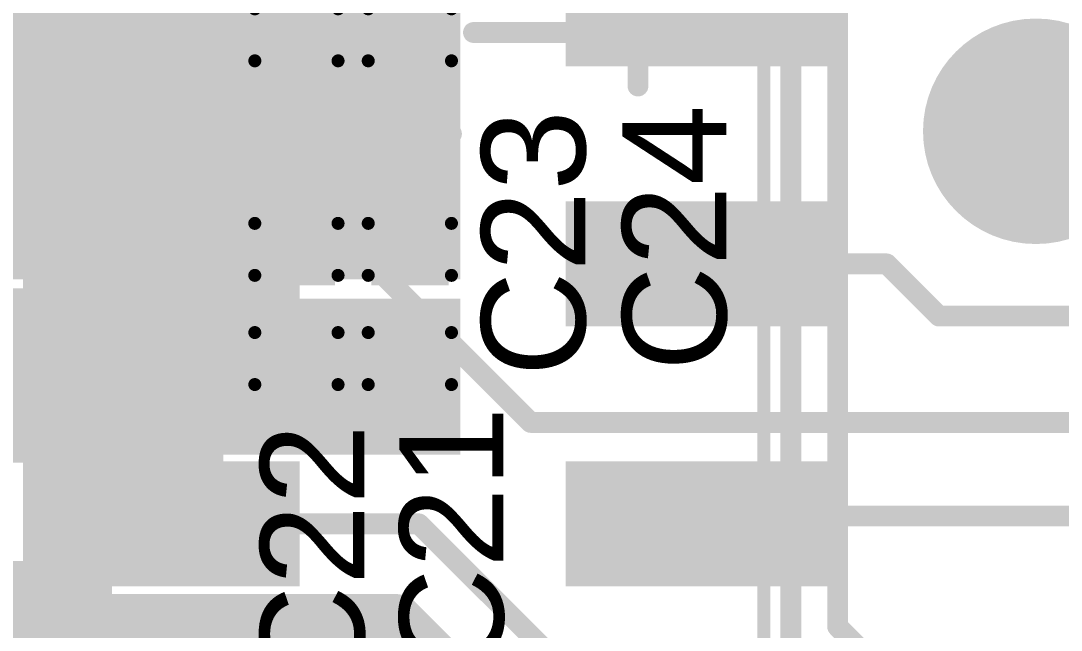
# Model space of a CAD drawing. Header units: millimetres. Extents: x -0.39 to 1.43, y -0.39 to 1.45.
# Drawn here: x 0.084 to 0.4839, y 0.2391 to 0.4735 of the extents above; entities that cross this region are included whole.
import ezdxf

# ---------------------------------------------------------------- set-up
doc = ezdxf.new("R2010")
doc.units = ezdxf.units.MM
doc.header["$MEASUREMENT"] = 0
for name, color, linetype in [('BottomLayer', 5, 'Continuous'), ('BottomPaste', 16, 'Continuous'), ('BottomSolder', 6, 'Continuous'), ('MultiLayer', 9, 'Continuous'), ('PadHoleLayer', 156, 'Continuous'), ('TopLayer', 1, 'Continuous'), ('TopOverlay', 2, 'Continuous'), ('TopPaste', 8, 'Continuous'), ('TopSolder', 216, 'Continuous'), ('ViaHoleLayer', 16, 'Continuous')]:
    doc.layers.add(name, color=color, linetype=linetype)
doc.styles.add('Arial', font='', dxfattribs={"height": 0.2})
doc.styles.get('Arial').set_extended_font_data('Arial')

# ---------------------------------------------------------------- blocks, each defined once
blk = doc.blocks.new('C___0402_68')
at = {"layer": 'TopLayer'}
for points in [[(-0.0275, -0.0125), (-0.0275, 0.0125), (-0.009499999999999998, 0.0125), (-0.009500000000000001, -0.0125)], [(0.009499999999999998, -0.0125), (0.009500000000000001, 0.0125), (0.0275, 0.0125), (0.0275, -0.0125)]]:
    blk.add_hatch(color=1, dxfattribs=at).paths.add_polyline_path(points)
at = {"layer": 'TopPaste'}
for points in [[(-0.0275, -0.0125), (-0.0275, 0.0125), (-0.009499999999999998, 0.0125), (-0.009500000000000001, -0.0125)], [(0.009499999999999998, -0.0125), (0.009500000000000001, 0.0125), (0.0275, 0.0125), (0.0275, -0.0125)]]:
    blk.add_hatch(color=8, dxfattribs=at).paths.add_polyline_path(points)
at = {"layer": 'TopSolder'}
for points in [[(-0.0298622, -0.0148622), (-0.0298622, 0.0148622), (-0.007137799999999999, 0.0148622), (-0.007137800000000001, -0.0148622)], [(0.007137799999999999, -0.0148622), (0.007137800000000001, 0.0148622), (0.0298622, 0.0148622), (0.0298622, -0.0148622)]]:
    blk.add_hatch(color=216, dxfattribs=at).paths.add_polyline_path(points)
at = {"layer": 'TopOverlay', "const_width": 0.005}
for points in [[(-0.031, 0.016), (-0.031, -0.016)], [(-0.031, 0.016), (-0.011, 0.016)], [(0.011, 0.016), (0.031, 0.016)], [(0.031, 0.016), (0.031, -0.016)], [(-0.031, -0.016), (-0.011, -0.016)], [(0.011, -0.016), (0.031, -0.016)]]:
    blk.add_lwpolyline(points, dxfattribs=at)
at = {"layer": 'TopOverlay', "const_width": 0.0025}
for points in [[(-0.03225, 0.016, 1), (-0.02975, 0.016, 1)], [(-0.03225, 0.016, 1), (-0.02975, 0.016, 1)], [(-0.01225, 0.016, 1), (-0.00975, 0.016, 1)], [(0.00975, 0.016, 1), (0.01225, 0.016, 1)], [(0.02975, 0.016, 1), (0.03225, 0.016, 1)], [(0.02975, 0.016, 1), (0.03225, 0.016, 1)], [(-0.03225, -0.016, 1), (-0.02975, -0.016, 1)], [(-0.03225, -0.016, 1), (-0.02975, -0.016, 1)], [(-0.01225, -0.016, 1), (-0.00975, -0.016, 1)], [(0.00975, -0.016, 1), (0.01225, -0.016, 1)], [(0.02975, -0.016, 1), (0.03225, -0.016, 1)], [(0.02975, -0.016, 1), (0.03225, -0.016, 1)]]:
    blk.add_lwpolyline(points, format="xyb", close=True, dxfattribs=at)
blk = doc.blocks.new('C___0402_69')
at = {"layer": 'TopLayer'}
for points in [[(-0.0275, -0.0125), (-0.0275, 0.0125), (-0.009499999999999998, 0.0125), (-0.009500000000000001, -0.0125)], [(0.009499999999999998, -0.0125), (0.009500000000000001, 0.0125), (0.0275, 0.0125), (0.0275, -0.0125)]]:
    blk.add_hatch(color=1, dxfattribs=at).paths.add_polyline_path(points)
at = {"layer": 'TopPaste'}
for points in [[(-0.0275, -0.0125), (-0.0275, 0.0125), (-0.009499999999999998, 0.0125), (-0.009500000000000001, -0.0125)], [(0.009499999999999998, -0.0125), (0.009500000000000001, 0.0125), (0.0275, 0.0125), (0.0275, -0.0125)]]:
    blk.add_hatch(color=8, dxfattribs=at).paths.add_polyline_path(points)
at = {"layer": 'TopSolder'}
for points in [[(-0.0298622, -0.0148622), (-0.0298622, 0.0148622), (-0.007137799999999999, 0.0148622), (-0.007137800000000001, -0.0148622)], [(0.007137799999999999, -0.0148622), (0.007137800000000001, 0.0148622), (0.0298622, 0.0148622), (0.0298622, -0.0148622)]]:
    blk.add_hatch(color=216, dxfattribs=at).paths.add_polyline_path(points)
at = {"layer": 'TopOverlay', "const_width": 0.005}
for points in [[(-0.031, 0.016), (-0.031, -0.016)], [(-0.031, 0.016), (-0.011, 0.016)], [(0.011, 0.016), (0.031, 0.016)], [(0.031, 0.016), (0.031, -0.016)], [(-0.031, -0.016), (-0.011, -0.016)], [(0.011, -0.016), (0.031, -0.016)]]:
    blk.add_lwpolyline(points, dxfattribs=at)
at = {"layer": 'TopOverlay', "const_width": 0.0025}
for points in [[(-0.03225, 0.016, 1), (-0.02975, 0.016, 1)], [(-0.03225, 0.016, 1), (-0.02975, 0.016, 1)], [(-0.01225, 0.016, 1), (-0.00975, 0.016, 1)], [(0.00975, 0.016, 1), (0.01225, 0.016, 1)], [(0.02975, 0.016, 1), (0.03225, 0.016, 1)], [(0.02975, 0.016, 1), (0.03225, 0.016, 1)], [(-0.03225, -0.016, 1), (-0.02975, -0.016, 1)], [(-0.03225, -0.016, 1), (-0.02975, -0.016, 1)], [(-0.01225, -0.016, 1), (-0.00975, -0.016, 1)], [(0.00975, -0.016, 1), (0.01225, -0.016, 1)], [(0.02975, -0.016, 1), (0.03225, -0.016, 1)], [(0.02975, -0.016, 1), (0.03225, -0.016, 1)]]:
    blk.add_lwpolyline(points, format="xyb", close=True, dxfattribs=at)
blk = doc.blocks.new('C___0402_70')
at = {"layer": 'TopLayer'}
for points in [[(-0.0275, -0.0125), (-0.0275, 0.0125), (-0.009500000000000003, 0.0125), (-0.009499999999999996, -0.0125)], [(0.009500000000000003, -0.0125), (0.009499999999999996, 0.0125), (0.0275, 0.0125), (0.0275, -0.0125)]]:
    blk.add_hatch(color=1, dxfattribs=at).paths.add_polyline_path(points)
at = {"layer": 'TopPaste'}
for points in [[(-0.0275, -0.0125), (-0.0275, 0.0125), (-0.009500000000000003, 0.0125), (-0.009499999999999996, -0.0125)], [(0.009500000000000003, -0.0125), (0.009499999999999996, 0.0125), (0.0275, 0.0125), (0.0275, -0.0125)]]:
    blk.add_hatch(color=8, dxfattribs=at).paths.add_polyline_path(points)
at = {"layer": 'TopSolder'}
for points in [[(-0.0298622, -0.0148622), (-0.0298622, 0.0148622), (-0.007137800000000003, 0.0148622), (-0.007137799999999997, -0.0148622)], [(0.007137800000000003, -0.0148622), (0.007137799999999997, 0.0148622), (0.0298622, 0.0148622), (0.0298622, -0.0148622)]]:
    blk.add_hatch(color=216, dxfattribs=at).paths.add_polyline_path(points)
at = {"layer": 'TopOverlay', "const_width": 0.005}
for points in [[(-0.011, 0.016), (-0.031, 0.016)], [(-0.031, -0.016), (-0.031, 0.016)], [(0.031, 0.016), (0.011, 0.016)], [(0.031, -0.016), (0.031, 0.016)], [(-0.011, -0.016), (-0.031, -0.016)], [(0.031, -0.016), (0.011, -0.016)]]:
    blk.add_lwpolyline(points, dxfattribs=at)
at = {"layer": 'TopOverlay', "const_width": 0.0025}
for points in [[(-0.03225, 0.016, 1), (-0.02975, 0.016, 1)], [(-0.03225, 0.016, 1), (-0.02975, 0.016, 1)], [(-0.01225, 0.016, 1), (-0.00975, 0.016, 1)], [(0.00975, 0.016, 1), (0.01225, 0.016, 1)], [(0.02975, 0.016, 1), (0.03225, 0.016, 1)], [(0.02975, 0.016, 1), (0.03225, 0.016, 1)], [(-0.03225, -0.016, 1), (-0.02975, -0.016, 1)], [(-0.03225, -0.016, 1), (-0.02975, -0.016, 1)], [(-0.01225, -0.016, 1), (-0.00975, -0.016, 1)], [(0.00975, -0.016, 1), (0.01225, -0.016, 1)], [(0.02975, -0.016, 1), (0.03225, -0.016, 1)], [(0.02975, -0.016, 1), (0.03225, -0.016, 1)]]:
    blk.add_lwpolyline(points, format="xyb", close=True, dxfattribs=at)
blk = doc.blocks.new('C___0402_71')
at = {"layer": 'TopLayer'}
for points in [[(-0.0275, -0.0125), (-0.0275, 0.0125), (-0.009500000000000003, 0.0125), (-0.009499999999999996, -0.0125)], [(0.009500000000000003, -0.0125), (0.009499999999999996, 0.0125), (0.0275, 0.0125), (0.0275, -0.0125)]]:
    blk.add_hatch(color=1, dxfattribs=at).paths.add_polyline_path(points)
at = {"layer": 'TopPaste'}
for points in [[(-0.0275, -0.0125), (-0.0275, 0.0125), (-0.009500000000000003, 0.0125), (-0.009499999999999996, -0.0125)], [(0.009500000000000003, -0.0125), (0.009499999999999996, 0.0125), (0.0275, 0.0125), (0.0275, -0.0125)]]:
    blk.add_hatch(color=8, dxfattribs=at).paths.add_polyline_path(points)
at = {"layer": 'TopSolder'}
for points in [[(-0.0298622, -0.0148622), (-0.0298622, 0.0148622), (-0.007137800000000003, 0.0148622), (-0.007137799999999997, -0.0148622)], [(0.007137800000000003, -0.0148622), (0.007137799999999997, 0.0148622), (0.0298622, 0.0148622), (0.0298622, -0.0148622)]]:
    blk.add_hatch(color=216, dxfattribs=at).paths.add_polyline_path(points)
at = {"layer": 'TopOverlay', "const_width": 0.005}
for points in [[(-0.031, -0.016), (-0.031, 0.016)], [(-0.011, 0.016), (-0.031, 0.016)], [(0.031, 0.016), (0.011, 0.016)], [(0.031, -0.016), (0.031, 0.016)], [(-0.011, -0.016), (-0.031, -0.016)], [(0.031, -0.016), (0.011, -0.016)]]:
    blk.add_lwpolyline(points, dxfattribs=at)
at = {"layer": 'TopOverlay', "const_width": 0.0025}
for points in [[(-0.03225, 0.016, 1), (-0.02975, 0.016, 1)], [(-0.03225, 0.016, 1), (-0.02975, 0.016, 1)], [(-0.01225, 0.016, 1), (-0.00975, 0.016, 1)], [(0.00975, 0.016, 1), (0.01225, 0.016, 1)], [(0.02975, 0.016, 1), (0.03225, 0.016, 1)], [(0.02975, 0.016, 1), (0.03225, 0.016, 1)], [(-0.03225, -0.016, 1), (-0.02975, -0.016, 1)], [(-0.03225, -0.016, 1), (-0.02975, -0.016, 1)], [(-0.01225, -0.016, 1), (-0.00975, -0.016, 1)], [(0.00975, -0.016, 1), (0.01225, -0.016, 1)], [(0.02975, -0.016, 1), (0.03225, -0.016, 1)], [(0.02975, -0.016, 1), (0.03225, -0.016, 1)]]:
    blk.add_lwpolyline(points, format="xyb", close=True, dxfattribs=at)
blk = doc.blocks.new('SOT__223_78')
at = {"layer": 'TopLayer'}
for points in [[(-0.07480315, 0.1594489), (0.07480315, 0.1594489), (0.07480315, 0.0807087), (-0.07480315, 0.0807087)], [(-0.12007875, -0.0807086), (-0.06102365, -0.0807086), (-0.06102365, -0.1594488), (-0.12007875, -0.1594488)], [(-0.02952755, -0.0807086), (0.02952755, -0.0807086), (0.02952755, -0.1594488), (-0.02952755, -0.1594488)], [(0.06102365, -0.0807086), (0.12007875, -0.0807086), (0.12007875, -0.1594488), (0.06102365, -0.1594488)]]:
    blk.add_hatch(color=1, dxfattribs=at).paths.add_polyline_path(points)
at = {"layer": 'TopPaste'}
for points in [[(-0.07480315, 0.1594489), (0.07480315, 0.1594489), (0.07480315, 0.0807087), (-0.07480315, 0.0807087)], [(-0.12007875, -0.0807086), (-0.06102365, -0.0807086), (-0.06102365, -0.1594488), (-0.12007875, -0.1594488)], [(-0.02952755, -0.0807086), (0.02952755, -0.0807086), (0.02952755, -0.1594488), (-0.02952755, -0.1594488)], [(0.06102365, -0.0807086), (0.12007875, -0.0807086), (0.12007875, -0.1594488), (0.06102365, -0.1594488)]]:
    blk.add_hatch(color=8, dxfattribs=at).paths.add_polyline_path(points)
at = {"layer": 'TopSolder'}
for points in [[(-0.07880315, 0.1634489), (0.07880315, 0.1634489), (0.07880315, 0.0767087), (-0.07880315, 0.0767087)], [(-0.12407875, -0.0767086), (-0.05702365, -0.0767086), (-0.05702365, -0.1634488), (-0.12407875, -0.1634488)], [(-0.03352755, -0.0767086), (0.03352755, -0.0767086), (0.03352755, -0.1634488), (-0.03352755, -0.1634488)], [(0.05702365, -0.0767086), (0.12407875, -0.0767086), (0.12407875, -0.1634488), (0.05702365, -0.1634488)]]:
    blk.add_hatch(color=216, dxfattribs=at).paths.add_polyline_path(points)
at = {"layer": 'TopOverlay'}
for points, const_width in [([(-0.13, 0.071), (-0.13, -0.072)], 0.005), ([(-0.13, 0.071), (0.13, 0.071)], 0.005), ([(0.13, 0.071), (0.13, -0.072)], 0.005), ([(-0.13, -0.072), (0.13, -0.072)], 0.005), ([(-0.132, -0.116), (-0.132, -0.126)], 0.007874), ([(-0.132, -0.116), (-0.127, -0.121)], 0.007874), ([(-0.127, -0.121), (-0.132, -0.126)], 0.007874)]:
    blk.add_lwpolyline(points, dxfattribs=dict(at, const_width=const_width))
for points, const_width in [([(-0.13125, 0.071, 1), (-0.12875, 0.071, 1)], 0.0025), ([(-0.13125, 0.071, 1), (-0.12875, 0.071, 1)], 0.0025), ([(0.12875, 0.071, 1), (0.13125, 0.071, 1)], 0.0025), ([(0.12875, 0.071, 1), (0.13125, 0.071, 1)], 0.0025), ([(-0.13125, -0.072, 1), (-0.12875, -0.072, 1)], 0.0025), ([(-0.13125, -0.072, 1), (-0.12875, -0.072, 1)], 0.0025), ([(0.12875, -0.072, 1), (0.13125, -0.072, 1)], 0.0025), ([(0.12875, -0.072, 1), (0.13125, -0.072, 1)], 0.0025), ([(-0.1339685, -0.116, 1), (-0.1300315, -0.116, 1)], 0.003937), ([(-0.1339685, -0.116, 1), (-0.1300315, -0.116, 1)], 0.003937), ([(-0.1289685, -0.121, 1), (-0.1250315, -0.121, 1)], 0.003937), ([(-0.1289685, -0.121, 1), (-0.1250315, -0.121, 1)], 0.003937), ([(-0.1339685, -0.126, 1), (-0.1300315, -0.126, 1)], 0.003937), ([(-0.1339685, -0.126, 1), (-0.1300315, -0.126, 1)], 0.003937)]:
    blk.add_lwpolyline(points, format="xyb", close=True, dxfattribs=dict(at, const_width=const_width))
blk = doc.blocks.new('HY951180A_82')
at = {"layer": 'BottomLayer'}
h = blk.add_hatch(color=5, dxfattribs=at)
edge = h.paths.add_edge_path()
edge.add_arc((0.1490159, 0.2559055), 0.0393701, 0, 360)
at = {"layer": 'BottomSolder'}
h = blk.add_hatch(color=6, dxfattribs=at)
edge = h.paths.add_edge_path()
edge.add_arc((0.1490159, 0.2559055), 0.0433701, 0, 360)
at = {"layer": 'MultiLayer'}
h = blk.add_hatch(color=9, dxfattribs=at)
edge = h.paths.add_edge_path()
edge.add_arc((0.1490159, 0.2559055), 0.0393701, 0, 360)
at = {"layer": 'PadHoleLayer'}
h = blk.add_hatch(color=156, dxfattribs=at)
edge = h.paths.add_edge_path()
edge.add_arc((0.1490159, 0.2559055), 0.0200787, 0, 360)
at = {"layer": 'TopLayer'}
h = blk.add_hatch(color=1, dxfattribs=at)
edge = h.paths.add_edge_path()
edge.add_arc((0.1490159, 0.2559055), 0.0393701, 0, 360)
at = {"layer": 'TopSolder'}
h = blk.add_hatch(color=216, dxfattribs=at)
edge = h.paths.add_edge_path()
edge.add_arc((0.1490159, 0.2559055), 0.0433701, 0, 360)
at = {"layer": 'TopOverlay', "const_width": 0.005}
blk.add_lwpolyline([(0.331, 0.3605), (-0.3309998, 0.3604999)], dxfattribs=at)
blk = doc.blocks.new('PHF254SMD___B_83')
at = {"layer": 'BottomLayer'}
for points in [[(0.07992125, 0.1535433), (0.12007875, 0.1535433), (0.12007875, 0.0551181), (0.07992125, 0.0551181)], [(0.17992125, 0.1535433), (0.22007875, 0.1535433), (0.22007875, 0.0551181), (0.17992125, 0.0551181)], [(0.27992125, 0.1535433), (0.32007875, 0.1535433), (0.32007875, 0.0551181), (0.27992125, 0.0551181)], [(0.07992125, -0.0551181), (0.12007875, -0.0551181), (0.12007875, -0.1535433), (0.07992125, -0.1535433)], [(0.17992125, -0.0551181), (0.22007875, -0.0551181), (0.22007875, -0.1535433), (0.17992125, -0.1535433)], [(0.27992125, -0.0551181), (0.32007875, -0.0551181), (0.32007875, -0.1535433), (0.27992125, -0.1535433)]]:
    blk.add_hatch(color=5, dxfattribs=at).paths.add_polyline_path(points)
at = {"layer": 'BottomPaste'}
for points in [[(0.07992125, 0.1535433), (0.12007875, 0.1535433), (0.12007875, 0.0551181), (0.07992125, 0.0551181)], [(0.17992125, 0.1535433), (0.22007875, 0.1535433), (0.22007875, 0.0551181), (0.17992125, 0.0551181)], [(0.27992125, 0.1535433), (0.32007875, 0.1535433), (0.32007875, 0.0551181), (0.27992125, 0.0551181)], [(0.07992125, -0.0551181), (0.12007875, -0.0551181), (0.12007875, -0.1535433), (0.07992125, -0.1535433)], [(0.17992125, -0.0551181), (0.22007875, -0.0551181), (0.22007875, -0.1535433), (0.17992125, -0.1535433)], [(0.27992125, -0.0551181), (0.32007875, -0.0551181), (0.32007875, -0.1535433), (0.27992125, -0.1535433)]]:
    blk.add_hatch(color=16, dxfattribs=at).paths.add_polyline_path(points)
at = {"layer": 'BottomSolder'}
for points in [[(0.07592125, 0.1575433), (0.12407875, 0.1575433), (0.12407875, 0.0511181), (0.07592125, 0.0511181)], [(0.17592125, 0.1575433), (0.22407875, 0.1575433), (0.22407875, 0.0511181), (0.17592125, 0.0511181)], [(0.27592125, 0.1575433), (0.32407875, 0.1575433), (0.32407875, 0.0511181), (0.27592125, 0.0511181)], [(0.07592125, -0.0511181), (0.12407875, -0.0511181), (0.12407875, -0.1575433), (0.07592125, -0.1575433)], [(0.17592125, -0.0511181), (0.22407875, -0.0511181), (0.22407875, -0.1575433), (0.17592125, -0.1575433)], [(0.27592125, -0.0511181), (0.32407875, -0.0511181), (0.32407875, -0.1575433), (0.27592125, -0.1575433)]]:
    blk.add_hatch(color=6, dxfattribs=at).paths.add_polyline_path(points)
blk = doc.blocks.new('1125N1202SNM_85')
at = {"layer": 'TopLayer'}
for points in [[(-0.06968505, 0.1476378), (-0.03031495, 0.1476378), (-0.03031495, 0.0255906), (-0.06968505, 0.0255906)], [(0.03031495, 0.1476378), (0.06968505, 0.1476378), (0.06968505, 0.0255906), (0.03031495, 0.0255906)], [(-0.06968505, -0.0255906), (-0.03031495, -0.0255906), (-0.03031495, -0.1476378), (-0.06968505, -0.1476378)], [(0.03031495, -0.0255906), (0.06968505, -0.0255906), (0.06968505, -0.1476378), (0.03031495, -0.1476378)]]:
    blk.add_hatch(color=1, dxfattribs=at).paths.add_polyline_path(points)
at = {"layer": 'TopPaste'}
for points in [[(-0.06968505, 0.1476378), (-0.03031495, 0.1476378), (-0.03031495, 0.0255906), (-0.06968505, 0.0255906)], [(0.03031495, 0.1476378), (0.06968505, 0.1476378), (0.06968505, 0.0255906), (0.03031495, 0.0255906)], [(-0.06968505, -0.0255906), (-0.03031495, -0.0255906), (-0.03031495, -0.1476378), (-0.06968505, -0.1476378)], [(0.03031495, -0.0255906), (0.06968505, -0.0255906), (0.06968505, -0.1476378), (0.03031495, -0.1476378)]]:
    blk.add_hatch(color=8, dxfattribs=at).paths.add_polyline_path(points)
at = {"layer": 'TopSolder'}
for points in [[(-0.07368505, 0.1516378), (-0.02631495, 0.1516378), (-0.02631495, 0.0215906), (-0.07368505, 0.0215906)], [(0.02631495, 0.1516378), (0.07368505, 0.1516378), (0.07368505, 0.0215906), (0.02631495, 0.0215906)], [(-0.07368505, -0.0215906), (-0.02631495, -0.0215906), (-0.02631495, -0.1516378), (-0.07368505, -0.1516378)], [(0.02631495, -0.0215906), (0.07368505, -0.0215906), (0.07368505, -0.1516378), (0.02631495, -0.1516378)]]:
    blk.add_hatch(color=216, dxfattribs=at).paths.add_polyline_path(points)
at = {"layer": 'TopOverlay', "const_width": 0.005}
for points in [[(-0.0815, 0.063), (-0.0815, -0.0485)], [(0.0815, 0.06375), (0.0815, -0.0521024)]]:
    blk.add_lwpolyline(points, dxfattribs=at)
at = {"layer": 'TopOverlay'}
for points, const_width in [([(-0.08275, 0.063, 1), (-0.08025, 0.063, 1)], 0.0025), ([(0.08025, 0.06375, 1), (0.08275, 0.06375, 1)], 0.0025), ([(-0.08275, -0.0485, 1), (-0.08025, -0.0485, 1)], 0.0025), ([(0.08025, -0.0521024, 1), (0.08275, -0.0521024, 1)], 0.0025), ([(-0.0745, -0.1385, 1), (-0.0855, -0.1385, 1)], 0.005), ([(-0.08675, -0.1385, 1), (-0.08425, -0.1385, 1)], 0.0025), ([(-0.07575, -0.1385, 1), (-0.07325, -0.1385, 1)], 0.0025)]:
    blk.add_lwpolyline(points, format="xyb", close=True, dxfattribs=dict(at, const_width=const_width))

msp = doc.modelspace()

# ---------------------------------------------------------------- hatches: boundary and pattern name
at = {"layer": 'BottomLayer'}
h = msp.add_hatch(color=5, dxfattribs=at)
edge = h.paths.add_edge_path()
edge.add_arc((0.2335412, 0.445), 0.011811, 0, 360)
h = msp.add_hatch(color=5, dxfattribs=at)
edge = h.paths.add_edge_path()
edge.add_arc((0.2335444, 0.4086852), 0.011811, 0, 360)
at = {"layer": 'BottomSolder'}
h = msp.add_hatch(color=6, dxfattribs=at)
edge = h.paths.add_edge_path()
edge.add_arc((0.2335412, 0.445), 0.015811, 0, 360)
h = msp.add_hatch(color=6, dxfattribs=at)
edge = h.paths.add_edge_path()
edge.add_arc((0.2335444, 0.4086852), 0.015811, 0, 360)
at = {"layer": 'TopLayer'}
for points in [[(-0.1610747, 0.3740784), (0.2529999, 0.3740784), (0.2529999, 0.4796068), (-0.1610747, 0.4796068)], [(-0.025, 0.3066012), (0.253, 0.3066012), (0.253, 0.3666012), (-0.025, 0.3666012)]]:
    msp.add_hatch(color=1, dxfattribs=at).paths.add_polyline_path(points)
h = msp.add_hatch(color=1, dxfattribs=at)
edge = h.paths.add_edge_path()
edge.add_arc((0.2335412, 0.445), 0.011811, 0, 360)
h = msp.add_hatch(color=1, dxfattribs=at)
edge = h.paths.add_edge_path()
edge.add_arc((0.2335444, 0.4086852), 0.011811, 0, 360)
at = {"layer": 'TopSolder'}
h = msp.add_hatch(color=216, dxfattribs=at)
edge = h.paths.add_edge_path()
edge.add_arc((0.2335412, 0.445), 0.015811, 0, 360)
h = msp.add_hatch(color=216, dxfattribs=at)
edge = h.paths.add_edge_path()
edge.add_arc((0.2335444, 0.4086852), 0.015811, 0, 360)
at = {"layer": 'ViaHoleLayer'}
h = msp.add_hatch(color=16, dxfattribs=at)
edge = h.paths.add_edge_path()
edge.add_arc((0.2335412, 0.445), 0.0059055, 0, 360)
h = msp.add_hatch(color=16, dxfattribs=at)
edge = h.paths.add_edge_path()
edge.add_arc((0.2335444, 0.4086852), 0.0059055, 0, 360)

# ---------------------------------------------------------------- linework, layer by layer
at = {"layer": 'BottomLayer', "const_width": 0.008}
for points in [[(0.474182, 0.4309996), (0.4741822, 0.4309998)], [(0.4741822, 0.4309998), (0.5373463, 0.4309998)], [(0.137993, 0.3799996), (0.2190004, 0.3799996)], [(0.2190004, 0.3799996), (0.28, 0.319)], [(0.3466544, 0.3799996), (0.4168473, 0.3799996)], [(0.4168473, 0.3799996), (0.4369261, 0.3599208)], [(0.4369261, 0.3599208), (0.5310224, 0.3599208)], [(0.28, 0.319), (0.5669999, 0.319)], [(0.137993, 0.2799996), (0.2370004, 0.2799996)], [(0.2370004, 0.2799996), (0.286, 0.231)], [(0.3466544, 0.2799996), (0.3496489, 0.2829941)], [(0.3496489, 0.2829941), (0.6619167, 0.2829941)]]:
    msp.add_lwpolyline(points, dxfattribs=at)
at = {"layer": 'BottomLayer', "const_width": 0.004}
for points in [[(0.472182, 0.4309996, 1), (0.476182, 0.4309996, 1)], [(0.4721822, 0.4309998, 1), (0.4761822, 0.4309998, 1)], [(0.4721822, 0.4309998, 1), (0.4761822, 0.4309998, 1)], [(0.135993, 0.3799996, 1), (0.139993, 0.3799996, 1)], [(0.2170004, 0.3799996, 1), (0.2210004, 0.3799996, 1)], [(0.2170004, 0.3799996, 1), (0.2210004, 0.3799996, 1)], [(0.3446544, 0.3799996, 1), (0.3486544, 0.3799996, 1)], [(0.4148473, 0.3799996, 1), (0.4188473, 0.3799996, 1)], [(0.4148473, 0.3799996, 1), (0.4188473, 0.3799996, 1)], [(0.4349261, 0.3599208, 1), (0.4389261, 0.3599208, 1)], [(0.4349261, 0.3599208, 1), (0.4389261, 0.3599208, 1)], [(0.278, 0.319, 1), (0.282, 0.319, 1)], [(0.278, 0.319, 1), (0.282, 0.319, 1)], [(0.135993, 0.2799996, 1), (0.139993, 0.2799996, 1)], [(0.2350004, 0.2799996, 1), (0.2390004, 0.2799996, 1)], [(0.2350004, 0.2799996, 1), (0.2390004, 0.2799996, 1)], [(0.3446544, 0.2799996, 1), (0.3486544, 0.2799996, 1)], [(0.3476489, 0.2829941, 1), (0.3516489, 0.2829941, 1)], [(0.3476489, 0.2829941, 1), (0.3516489, 0.2829941, 1)]]:
    msp.add_lwpolyline(points, format="xyb", close=True, dxfattribs=at)
at = {"layer": 'TopLayer'}
for points, const_width in [([(0.398, 0.2404558), (0.398, 0.6060774)], 0.008), ([(0.38, 0.233), (0.38, 0.5986216)], 0.008), ([(0.2335412, 0.445), (0.2335444, 0.4450032)], 0.025), ([(0.0615784, 0.4275784), (0.0864529, 0.4275784)], 0.025), ([(-0.0113774, 0.3476121), (0.107868, 0.3476121)], 0.025), ([(0.107868, 0.3476121), (0.1184529, 0.3370272)], 0.025), ([(0.208, 0.338), (0.2335412, 0.338)], 0.025), ([(0.048993, 0.2419996), (0.2280004, 0.2419996)], 0.022), ([(0.2280004, 0.2419996), (0.27, 0.2)], 0.022), ([(0.398, 0.2404558), (0.4260837, 0.2123721)], 0.008)]:
    msp.add_lwpolyline(points, dxfattribs=dict(at, const_width=const_width))
for points, const_width in [([(0.2272912, 0.445, 1), (0.2397912, 0.445, 1)], 0.0125), ([(0.2272944, 0.4450032, 1), (0.2397944, 0.4450032, 1)], 0.0125), ([(0.0802029, 0.4275784, 1), (0.0927029, 0.4275784, 1)], 0.0125), ([(0.101618, 0.3476121, 1), (0.114118, 0.3476121, 1)], 0.0125), ([(0.101618, 0.3476121, 1), (0.114118, 0.3476121, 1)], 0.0125), ([(0.1122029, 0.3370272, 1), (0.1247029, 0.3370272, 1)], 0.0125), ([(0.20175, 0.338, 1), (0.21425, 0.338, 1)], 0.0125), ([(0.2272912, 0.338, 1), (0.2397912, 0.338, 1)], 0.0125), ([(0.2225004, 0.2419996, 1), (0.2335004, 0.2419996, 1)], 0.011), ([(0.2225004, 0.2419996, 1), (0.2335004, 0.2419996, 1)], 0.011), ([(0.396, 0.2404558, 1), (0.4, 0.2404558, 1)], 0.004), ([(0.396, 0.2404558, 1), (0.4, 0.2404558, 1)], 0.004)]:
    msp.add_lwpolyline(points, format="xyb", close=True, dxfattribs=dict(at, const_width=const_width))
at = {"layer": 'TopOverlay', "const_width": 0.008}
for points in [[(0.258, 0.469), (0.3145412, 0.469)], [(0.3145412, 0.469), (0.3212396, 0.4623016)], [(0.3212396, 0.4484089), (0.3212396, 0.4623016)], [(0.1893016, 0.4366984), (0.1893016, 0.4505911)], [(0.1893016, 0.4366984), (0.196, 0.43)], [(0.196, 0.43), (0.2495412, 0.43)]]:
    msp.add_lwpolyline(points, dxfattribs=at)
at = {"layer": 'TopOverlay', "const_width": 0.004}
for points in [[(0.256, 0.469, 1), (0.26, 0.469, 1)], [(0.3125412, 0.469, 1), (0.3165412, 0.469, 1)], [(0.3125412, 0.469, 1), (0.3165412, 0.469, 1)], [(0.3192396, 0.4623016, 1), (0.3232396, 0.4623016, 1)], [(0.3192396, 0.4623016, 1), (0.3232396, 0.4623016, 1)], [(0.1873016, 0.4505911, 1), (0.1913016, 0.4505911, 1)], [(0.3192396, 0.4484089, 1), (0.3232396, 0.4484089, 1)], [(0.1873016, 0.4366984, 1), (0.1913016, 0.4366984, 1)], [(0.1873016, 0.4366984, 1), (0.1913016, 0.4366984, 1)], [(0.194, 0.43, 1), (0.198, 0.43, 1)], [(0.194, 0.43, 1), (0.198, 0.43, 1)], [(0.2475412, 0.43, 1), (0.2515412, 0.43, 1)]]:
    msp.add_lwpolyline(points, format="xyb", close=True, dxfattribs=at)

# ---------------------------------------------------------------- block references
for name, p, rotation in [('PHF254SMD___B_83', (0.2423237, 0.5799996), 270), ('HY951180A_82', (0.7300875, 0.2819837), 90), ('SOT__223_78', (-0.0016258, 0.4275784), 90), ('C___0402_69', (0.1899422, 0.489102), 90), ('C___0402_68', (0.2335444, 0.4891068), 90), ('C___0402_70', (0.189939, 0.3645784), 270), ('C___0402_71', (0.2335412, 0.3645784), 270), ('1125N1202SNM_85', (-0.0326212, 0.1919996), 90)]:
    msp.add_blockref(name, p, dxfattribs=dict(rotation=rotation))

# ---------------------------------------------------------------- texts
at = {"layer": 'TopOverlay', "style": 'Arial'}
for s, p in [('C23', (0.3009935, 0.3366839)), ('C24', (0.3551974, 0.3387623)), ('C21', (0.2695378, 0.2226163)), ('C22', (0.2159934, 0.2159518))]:
    msp.add_text(s, height=0.04, rotation=90, dxfattribs=at).set_placement(p)

doc.saveas('drawing.dxf')
